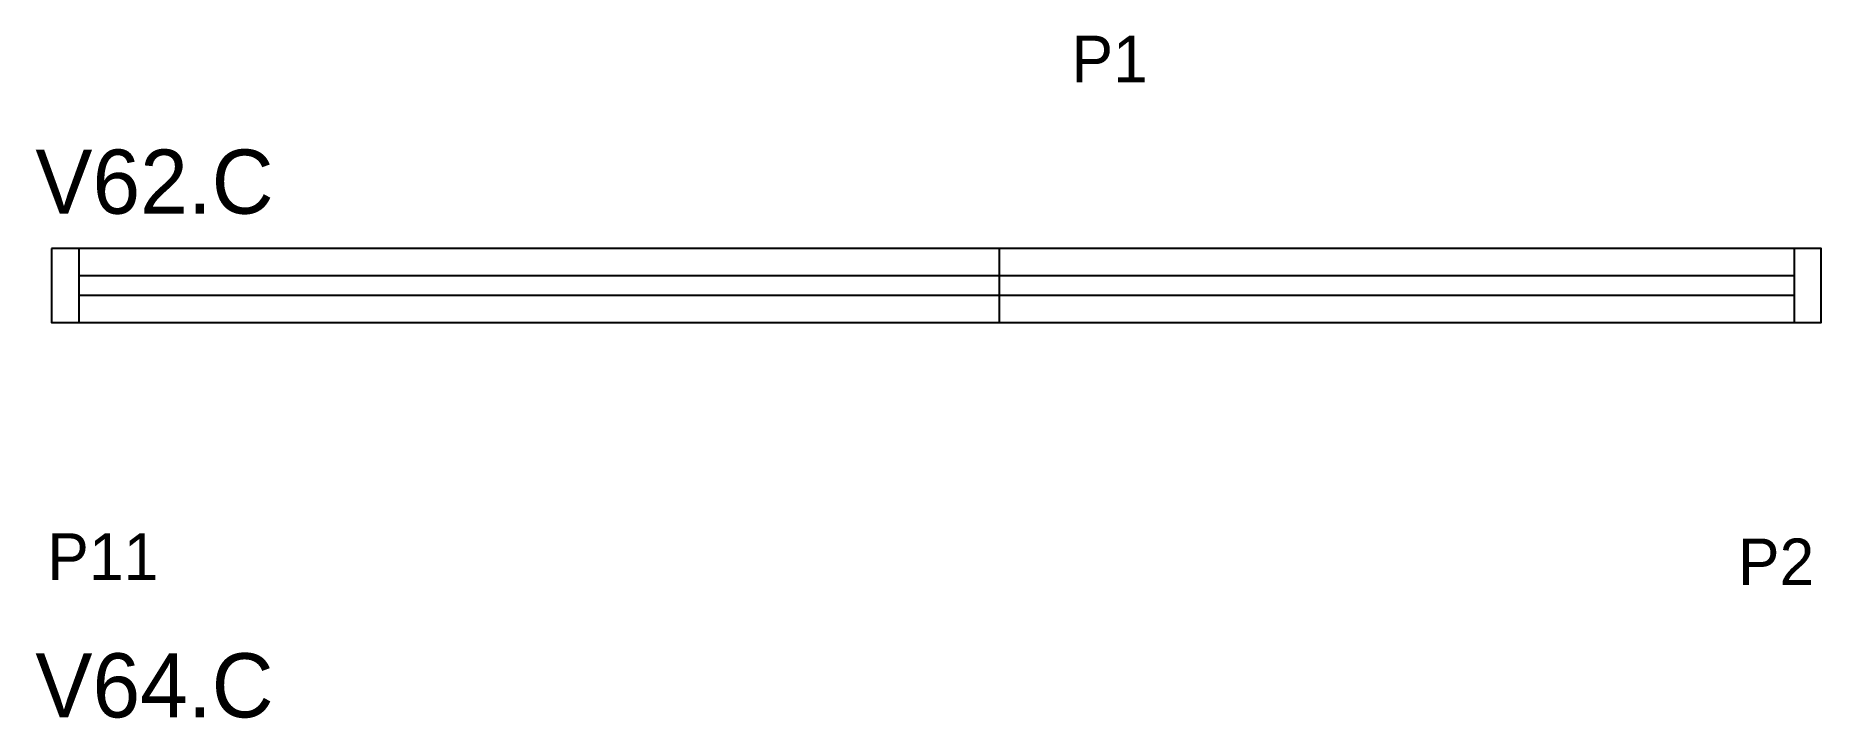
# Model space of a CAD drawing. Header units: metres. Extents: x 4619 to 5078, y -493 to -318.
import ezdxf

# ---------------------------------------------------------------- set-up
doc = ezdxf.new("R2010")
doc.units = ezdxf.units.M
for name, color, linetype in [('5', 7, 'Continuous'), ('NOMENCLATURA', 7, 'Continuous'), ('Painéis', 7, 'Continuous'), ('SARR_2.2x7', 7, 'Continuous')]:
    doc.layers.add(name, color=color, linetype=linetype)

msp = doc.modelspace()

# ---------------------------------------------------------------- linework, layer by layer
at = {"layer": 'Painéis', "color": 7, "lineweight": 25}
msp.add_line((4866.81, -391.45), (4866.81, -372.45), dxfattribs=at)
msp.add_lwpolyline([(4622.81, -372.45), (4622.81, -391.45), (5078.31, -391.45), (5078.31, -372.45), (4622.81, -372.45)], dxfattribs=at)
at = {"layer": 'SARR_2.2x7', "color": 7, "lineweight": 25}
for p, q in [((4629.81, -372.45), (4629.81, -391.45)), ((5071.31, -372.45), (5071.31, -391.45)), ((4866.81, -379.45), (4629.81, -379.45)), ((5071.31, -379.45), (4866.81, -379.45)), ((4629.81, -384.45), (4866.81, -384.45)), ((4866.81, -384.45), (5071.31, -384.45))]:
    msp.add_line(p, q, dxfattribs=at)

# ---------------------------------------------------------------- texts
at = {"layer": '5', "color": 7, "lineweight": 25}
for s, p in [('P1', (4885.33, -329.66)), ('P11', (4621.7, -457.76)), ('P2', (5056.87, -459.1))]:
    msp.add_text(s, height=12, dxfattribs=at).set_placement(p)
at = {"layer": 'NOMENCLATURA', "color": 7, "lineweight": 25}
for s, p in [('V62.C', (4618.62, -363.48)), ('V64.C', (4618.62, -493.14))]:
    msp.add_text(s, height=16.5, dxfattribs=at).set_placement(p)

doc.saveas('drawing.dxf')
